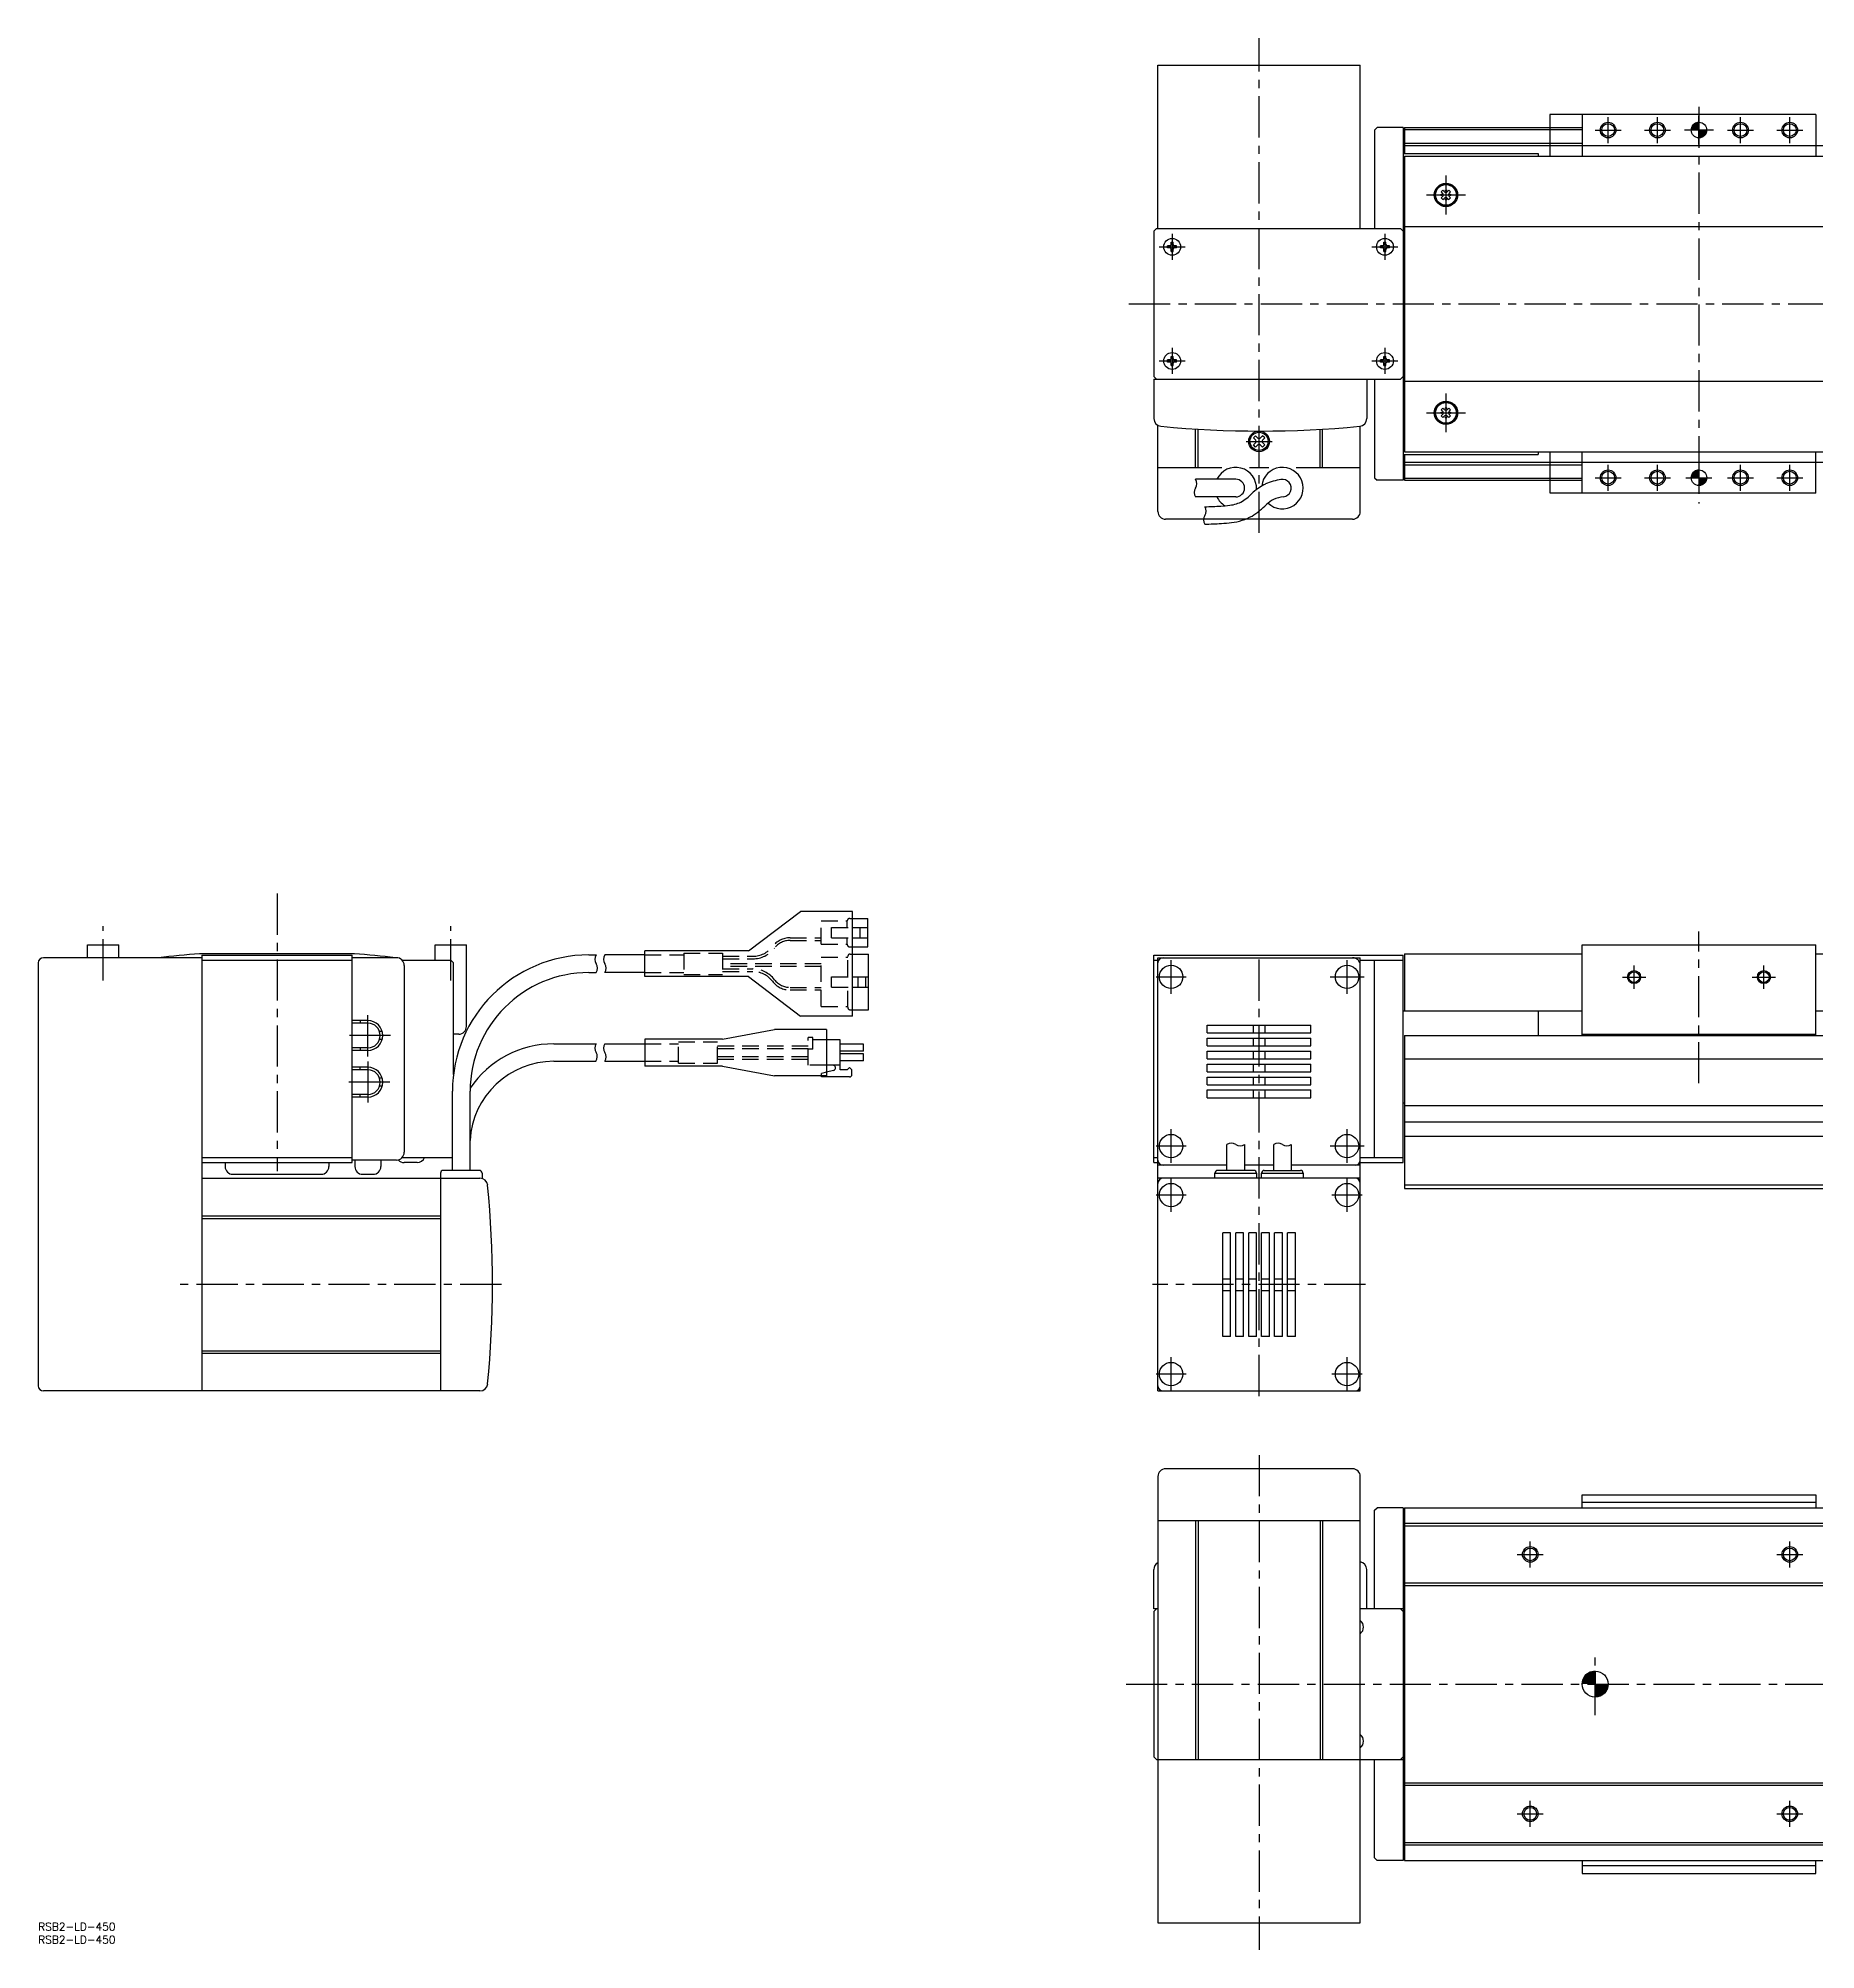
# Model space of a CAD drawing. Extents: x 0 to 1580, y -10 to 726.
# Drawn here: x 0 to 685, y -10 to 726 of the extents above; entities that cross this region are included whole.
import ezdxf

# ---------------------------------------------------------------- set-up
doc = ezdxf.new("R2010")
doc.units = 0
doc.header["$LTSCALE"] = 0.5
for name, pattern in [('CENTER', [50.8, 31.75, -6.35, 6.35, -6.35]), ('DASHED', [19.05, 12.7, -6.35]), ('PHANTOM', [63.5, 31.75, -6.35, 6.35, -6.35, 6.35, -6.35])]:
    doc.linetypes.add(name, pattern=pattern)
for name, color, linetype in [('MSM_CENTER', 1, 'CENTER'), ('MSM_CONTINUOUS', 7, 'CONTINUOUS'), ('MSM_DASHED', 4, 'DASHED'), ('MSM_IMAGINARY', 6, 'PHANTOM'), ('MSM_NARROW', 5, 'CONTINUOUS'), ('MSM_PART_NUMBER', 7, 'CONTINUOUS')]:
    doc.layers.add(name, color=color, linetype=linetype)
doc.styles.get("Standard").update_dxf_attribs({"font": 'txt.shx', "height": 3, "bigfont": 'bigfont.shx'})

# ---------------------------------------------------------------- blocks, each defined once
blk = doc.blocks.new('*U1')
at = {"layer": 'MSM_PART_NUMBER'}
blk.add_text('RSB2-LD-450', height=3, dxfattribs=at).set_placement((0, -3))
blk = doc.blocks.new('*U2')
at = {"layer": 'MSM_PART_NUMBER'}
blk.add_text('RSB2-LD-450', height=3, dxfattribs=at).set_placement((0, -8))
blk = doc.blocks.new('*U5')
at = {"layer": 'MSM_CONTINUOUS', "linetype": 'CONTINUOUS'}
for p, q in [((597.97, 96.62), (596.35, 95.54)), ((599.89, 97), (597.97, 96.62)), ((599.89, 96.62), (599.89, 97)), ((599.89, 96.62), (599.89, 95.54)), ((595.27, 93.91), (594.89, 92)), ((596.35, 95.54), (595.27, 93.91)), ((599.89, 95.54), (599.89, 93.91)), ((599.89, 93.91), (599.89, 92)), ((599.89, 92), (599.89, 90.09)), ((599.89, 90.09), (599.89, 88.46)), ((599.89, 88.46), (599.89, 87.38)), ((603.42, 88.46), (601.8, 87.38)), ((604.51, 90.09), (603.42, 88.46)), ((604.89, 92), (604.51, 90.09)), ((601.8, 87.38), (599.89, 87)), ((599.89, 87), (599.89, 87.38))]:
    blk.add_line(p, q, dxfattribs=at)
for points in [[(597.97, 96.62), (596.35, 95.54), (599.89, 95.54)], [(599.89, 97), (597.97, 96.62), (599.89, 96.62)], [(595.27, 93.91), (594.89, 92), (599.89, 92)], [(596.35, 95.54), (595.27, 93.91), (599.89, 93.91)], [(599.89, 92), (599.89, 90.09), (604.51, 90.09)], [(599.89, 90.09), (599.89, 88.46), (603.42, 88.46)], [(599.89, 88.46), (599.89, 87.38), (601.8, 87.38)]]:
    blk.add_solid(points, dxfattribs=at)
at = {"layer": 'MSM_CONTINUOUS', "linetype": 'CONTINUOUS', "extrusion": (0, 0, -1)}
for points in [[(-597.97, 96.62), (-599.89, 96.62), (-599.89, 95.54)], [(-595.27, 93.91), (-599.89, 93.91), (-599.89, 92)], [(-596.35, 95.54), (-599.89, 95.54), (-599.89, 93.91)], [(-599.89, 92), (-604.89, 92), (-604.51, 90.09)], [(-599.89, 90.09), (-604.51, 90.09), (-603.42, 88.46)], [(-599.89, 88.46), (-603.42, 88.46), (-601.8, 87.38)], [(-599.89, 87.38), (-601.8, 87.38), (-599.89, 87)]]:
    blk.add_solid(points, dxfattribs=at)
blk = doc.blocks.new('*U7')
at = {"layer": 'MSM_CONTINUOUS', "linetype": 'CONTINUOUS'}
for p, q in [((639.89, 560), (638.39, 559.6)), ((639.89, 559.6), (639.89, 560)), ((637.29, 558.5), (636.89, 557)), ((638.39, 559.6), (637.29, 558.5)), ((639.89, 559.6), (639.89, 558.5)), ((639.89, 558.5), (639.89, 557)), ((639.89, 557), (639.89, 555.5)), ((639.89, 555.5), (639.89, 554.4)), ((641.39, 554.4), (639.89, 554)), ((639.89, 554), (639.89, 554.4)), ((642.48, 555.5), (641.39, 554.4)), ((642.89, 557), (642.48, 555.5))]:
    blk.add_line(p, q, dxfattribs=at)
for points in [[(639.89, 560), (638.39, 559.6), (639.89, 559.6)], [(637.29, 558.5), (636.89, 557), (639.89, 557)], [(638.39, 559.6), (637.29, 558.5), (639.89, 558.5)], [(639.89, 557), (639.89, 555.5), (642.48, 555.5)], [(639.89, 555.5), (639.89, 554.4), (641.39, 554.4)]]:
    blk.add_solid(points, dxfattribs=at)
at = {"layer": 'MSM_CONTINUOUS', "linetype": 'CONTINUOUS', "extrusion": (0, 0, -1)}
for points in [[(-637.29, 558.5), (-639.89, 558.5), (-639.89, 557)], [(-638.39, 559.6), (-639.89, 559.6), (-639.89, 558.5)], [(-639.89, 557), (-642.89, 557), (-642.48, 555.5)], [(-639.89, 555.5), (-642.48, 555.5), (-641.39, 554.4)], [(-639.89, 554.4), (-641.39, 554.4), (-639.89, 554)]]:
    blk.add_solid(points, dxfattribs=at)
blk = doc.blocks.new('*U8')
at = {"layer": 'MSM_CONTINUOUS', "linetype": 'CONTINUOUS'}
for p, q in [((638.39, 693.6), (637.29, 692.5)), ((639.89, 694), (638.39, 693.6)), ((639.89, 693.6), (639.89, 694)), ((639.89, 693.6), (639.89, 692.5)), ((637.29, 692.5), (636.89, 691)), ((639.89, 692.5), (639.89, 691)), ((639.89, 691), (639.89, 689.5)), ((639.89, 689.5), (639.89, 688.4)), ((641.39, 688.4), (639.89, 688)), ((639.89, 688), (639.89, 688.4)), ((642.48, 689.5), (641.39, 688.4)), ((642.89, 691), (642.48, 689.5))]:
    blk.add_line(p, q, dxfattribs=at)
for points in [[(638.39, 693.6), (637.29, 692.5), (639.89, 692.5)], [(639.89, 694), (638.39, 693.6), (639.89, 693.6)], [(637.29, 692.5), (636.89, 691), (639.89, 691)], [(639.89, 691), (639.89, 689.5), (642.48, 689.5)], [(639.89, 689.5), (639.89, 688.4), (641.39, 688.4)]]:
    blk.add_solid(points, dxfattribs=at)
at = {"layer": 'MSM_CONTINUOUS', "linetype": 'CONTINUOUS', "extrusion": (0, 0, -1)}
for points in [[(-638.39, 693.6), (-639.89, 693.6), (-639.89, 692.5)], [(-637.29, 692.5), (-639.89, 692.5), (-639.89, 691)], [(-639.89, 691), (-642.89, 691), (-642.48, 689.5)], [(-639.89, 689.5), (-642.48, 689.5), (-641.39, 688.4)], [(-639.89, 688.4), (-641.39, 688.4), (-639.89, 688)]]:
    blk.add_solid(points, dxfattribs=at)

msp = doc.modelspace()

# ---------------------------------------------------------------- linework, layer by layer
at = {"layer": 'MSM_CENTER'}
for p, q in [((470.39, 535.73), (470.39, 726.4)), ((639.89, 699.99), (639.89, 547.01)), ((604.89, 686), (604.89, 696)), ((623.89, 686), (623.89, 696)), ((639.89, 685.46), (639.89, 696.54)), ((655.89, 686), (655.89, 696)), ((674.89, 686), (674.89, 696)), ((599.89, 691), (609.89, 691)), ((618.89, 691), (628.89, 691)), ((645.43, 691), (634.35, 691)), ((650.89, 691), (660.89, 691)), ((669.89, 691), (679.89, 691)), ((542.39, 673.5), (542.39, 658.5)), ((534.89, 666), (549.89, 666)), ((436.89, 651), (436.89, 641)), ((518.89, 651), (518.89, 641)), ((431.89, 646), (441.89, 646)), ((513.89, 646), (523.89, 646)), ((420.27, 624), (1226.08, 624)), ((436.89, 607), (436.89, 597)), ((518.89, 607), (518.89, 597)), ((431.89, 602), (441.89, 602)), ((513.89, 602), (523.89, 602)), ((542.39, 589.5), (542.39, 574.5)), ((534.89, 582), (549.89, 582)), ((465.39, 571), (475.39, 571)), ((604.89, 552), (604.89, 562)), ((623.89, 552), (623.89, 562)), ((655.89, 552), (655.89, 562)), ((674.89, 552), (674.89, 562)), ((599.89, 557), (609.89, 557)), ((618.89, 557), (628.89, 557)), ((634.89, 557), (644.89, 557)), ((650.89, 557), (660.89, 557)), ((669.89, 557), (679.89, 557)), ((92, 396.71), (92, 289.69)), ((25, 363.24), (25, 384.12)), ((159, 363.24), (159, 384.12)), ((639.89, 323.62), (639.89, 382.04)), ((436.49, 358.1), (436.49, 371.1)), ((470.39, 203), (470.39, 374)), ((504.29, 358.1), (504.29, 371.1)), ((614.89, 360), (614.89, 369)), ((664.89, 360), (664.89, 369)), ((430.69, 364.6), (442.29, 364.6)), ((497.74, 364.6), (510.84, 364.6)), ((610.39, 364.5), (619.39, 364.5)), ((660.39, 364.5), (669.39, 364.5)), ((127, 333.96), (127, 350.04)), ((135.75, 342), (118.92, 342)), ((127, 332.04), (127, 315.96)), ((135.5, 324), (118.67, 324)), ((436.49, 292.9), (436.49, 305.9)), ((504.29, 292.9), (504.29, 305.9)), ((442.29, 299.4), (430.69, 299.4)), ((510.84, 299.4), (497.74, 299.4)), ((442.29, 280.5), (430.69, 280.5)), ((436.49, 274), (436.49, 287)), ((510.09, 280.5), (498.49, 280.5)), ((504.29, 274), (504.29, 287)), ((178.47, 246), (54.43, 246)), ((511.39, 246), (429.39, 246)), ((436.49, 205), (436.49, 218)), ((504.29, 205), (504.29, 218)), ((442.29, 211.5), (430.69, 211.5)), ((510.09, 211.5), (498.49, 211.5)), ((470.39, 180.27), (470.39, -10.4)), ((569.89, 142), (579.89, 142)), ((574.89, 137), (574.89, 147)), ((669.89, 142), (679.89, 142)), ((674.89, 137), (674.89, 147)), ((599.89, 80.06), (599.89, 103.94)), ((419.13, 92), (1228.57, 92)), ((574.89, 37), (574.89, 47)), ((674.89, 37), (674.89, 47)), ((569.89, 42), (579.89, 42)), ((669.89, 42), (679.89, 42))]:
    msp.add_line(p, q, dxfattribs=at)
at = {"layer": 'MSM_CONTINUOUS'}
for p, q in [((431.39, 653), (431.39, 716)), ((431.39, 716), (509.39, 716)), ((509.39, 653), (509.39, 716)), ((684.89, 697), (594.89, 697)), ((594.89, 697), (594.89, 681)), ((684.89, 697), (684.89, 681)), ((515.89, 692), (514.89, 691)), ((514.89, 691), (514.89, 653)), ((525.89, 692), (515.89, 692)), ((525.89, 692), (525.89, 556)), ((526.39, 692), (526.39, 682)), ((526.39, 692), (594.89, 692)), ((526.39, 691.21), (594.89, 691.21)), ((526.39, 686), (594.89, 686)), ((525.89, 682), (577.89, 682)), ((526.39, 685), (1215.89, 685)), ((526.39, 681), (1215.89, 681)), ((526.39, 681), (526.39, 567)), ((577.89, 682), (577.89, 681)), ((541.23, 667.81), (540.58, 667.16)), ((540.58, 667.16), (541.07, 666.66)), ((541.07, 665.34), (540.58, 664.84)), ((540.58, 664.84), (541.23, 664.19)), ((541.72, 667.32), (541.23, 667.81)), ((541.23, 664.19), (541.72, 664.68)), ((543.55, 667.81), (543.05, 667.32)), ((543.05, 664.68), (543.55, 664.19)), ((544.2, 667.16), (543.55, 667.81)), ((543.55, 664.19), (544.2, 664.84)), ((543.7, 666.66), (544.2, 667.16)), ((544.2, 664.84), (543.7, 665.34)), ((429.89, 652), (430.89, 653)), ((429.89, 652), (429.89, 596)), ((430.89, 653), (524.89, 653)), ((524.89, 653), (525.89, 652)), ((525.89, 653.8), (1215.89, 653.8)), ((435.14, 645.6), (435.14, 646.4)), ((435.99, 646.4), (435.14, 646.4)), ((435.99, 645.6), (435.14, 645.6)), ((436.49, 647.75), (437.29, 647.75)), ((436.49, 646.9), (436.49, 647.75)), ((436.49, 644.25), (436.49, 645.1)), ((436.49, 644.25), (437.29, 644.25)), ((437.29, 646.9), (437.29, 647.75)), ((437.29, 644.25), (437.29, 645.1)), ((438.64, 646.4), (437.79, 646.4)), ((438.64, 645.6), (437.79, 645.6)), ((438.64, 645.6), (438.64, 646.4)), ((517.14, 645.6), (517.14, 646.4)), ((517.99, 646.4), (517.14, 646.4)), ((517.99, 645.6), (517.14, 645.6)), ((518.49, 647.75), (519.29, 647.75)), ((518.49, 646.9), (518.49, 647.75)), ((518.49, 644.25), (518.49, 645.1)), ((518.49, 644.25), (519.29, 644.25)), ((519.29, 646.9), (519.29, 647.75)), ((519.29, 644.25), (519.29, 645.1)), ((520.64, 646.4), (519.79, 646.4)), ((520.64, 645.6), (519.79, 645.6)), ((520.64, 645.6), (520.64, 646.4)), ((435.14, 601.6), (435.14, 602.4)), ((435.99, 602.4), (435.14, 602.4)), ((435.99, 601.6), (435.14, 601.6)), ((436.49, 603.75), (437.29, 603.75)), ((436.49, 602.9), (436.49, 603.75)), ((436.49, 600.25), (436.49, 601.1)), ((436.49, 600.25), (437.29, 600.25)), ((437.29, 602.9), (437.29, 603.75)), ((437.29, 600.25), (437.29, 601.1)), ((438.64, 602.4), (437.79, 602.4)), ((438.64, 601.6), (437.79, 601.6)), ((438.64, 601.6), (438.64, 602.4)), ((517.14, 601.6), (517.14, 602.4)), ((517.99, 602.4), (517.14, 602.4)), ((517.99, 601.6), (517.14, 601.6)), ((518.49, 603.75), (519.29, 603.75)), ((518.49, 602.9), (518.49, 603.75)), ((518.49, 600.25), (518.49, 601.1)), ((518.49, 600.25), (519.29, 600.25)), ((519.29, 602.9), (519.29, 603.75)), ((519.29, 600.25), (519.29, 601.1)), ((520.64, 602.4), (519.79, 602.4)), ((520.64, 601.6), (519.79, 601.6)), ((520.64, 601.6), (520.64, 602.4)), ((429.89, 596), (430.89, 595)), ((429.89, 595), (429.89, 579.82)), ((429.89, 595), (524.89, 595)), ((511.89, 595), (511.89, 579.82)), ((514.89, 595), (514.89, 557)), ((524.89, 595), (525.89, 596)), ((525.89, 594.2), (1215.89, 594.2)), ((541.23, 583.81), (540.58, 583.16)), ((540.58, 583.16), (541.07, 582.66)), ((541.72, 583.32), (541.23, 583.81)), ((543.55, 583.81), (543.05, 583.32)), ((544.2, 583.16), (543.55, 583.81)), ((543.7, 582.66), (544.2, 583.16)), ((431.39, 544), (431.39, 577.22)), ((445.89, 561), (445.89, 575.78)), ((446.89, 561), (446.89, 575.72)), ((493.89, 561), (493.89, 575.66)), ((494.89, 561), (494.89, 575.72)), ((509.39, 544), (509.39, 576.86)), ((541.07, 581.34), (540.58, 580.84)), ((540.58, 580.84), (541.23, 580.19)), ((541.23, 580.19), (541.72, 580.68)), ((543.05, 580.68), (543.55, 580.19)), ((543.55, 580.19), (544.2, 580.84)), ((544.2, 580.84), (543.7, 581.34)), ((468.19, 572.33), (469.06, 573.19)), ((469.1, 571.42), (468.19, 572.33)), ((469.1, 570.58), (468.19, 569.67)), ((469.06, 568.81), (468.19, 569.67)), ((469.97, 572.28), (469.06, 573.19)), ((469.97, 569.72), (469.06, 568.81)), ((471.72, 573.19), (470.81, 572.28)), ((471.72, 568.81), (470.81, 569.72)), ((472.58, 572.33), (471.67, 571.42)), ((472.58, 569.67), (471.67, 570.58)), ((472.58, 572.33), (471.72, 573.19)), ((471.72, 568.81), (472.58, 569.67)), ((431.39, 561), (456.09, 561)), ((466.68, 561), (474.09, 561)), ((484.68, 561), (509.39, 561)), ((525.89, 566), (577.89, 566)), ((526.39, 567), (1215.89, 567)), ((526.39, 566), (526.39, 556)), ((526.39, 563), (1215.89, 563)), ((526.39, 562), (594.89, 562)), ((577.89, 567), (577.89, 566)), ((594.89, 551), (594.89, 567)), ((684.89, 551), (684.89, 567)), ((461.39, 556.4), (445.89, 556.4)), ((514.89, 557), (515.89, 556)), ((525.89, 556), (515.89, 556)), ((526.39, 556.79), (594.89, 556.79)), ((526.39, 556), (594.89, 556)), ((461.39, 549.6), (445.89, 549.6)), ((684.89, 551), (594.89, 551)), ((506.39, 541), (434.39, 541)), ((273.69, 374.6), (293.69, 389.85)), ((313.69, 389.85), (293.69, 389.85)), ((313.69, 349.45), (313.69, 389.85)), ((313.69, 387.15), (319.69, 387.15)), ((313.69, 383.65), (319.69, 383.65)), ((316.69, 379.65), (316.69, 383.65)), ((319.69, 376.15), (319.69, 387.15)), ((19, 377), (31, 377)), ((19, 372), (19, 377)), ((31, 372), (31, 377)), ((153, 377), (165, 377)), ((153, 371), (153, 377)), ((165, 345.5), (165, 377)), ((313.69, 379.65), (319.69, 379.65)), ((313.69, 376.15), (319.69, 376.15)), ((594.89, 342), (594.89, 377)), ((594.89, 377), (684.89, 377)), ((684.89, 342), (684.89, 377)), ((0, 370), (0, 207)), ((63, 372), (2, 372)), ((121.81, 373.5), (62.19, 373.5)), ((63, 373), (121, 373)), ((63, 373), (63, 205)), ((63, 371), (121, 371)), ((121, 293), (121, 373)), ((138, 372), (121, 372)), ((140.24, 371), (159, 371)), ((141, 369), (141, 297)), ((160, 370), (159, 371)), ((160, 326.97), (160, 370)), ((212.15, 373.05), (215, 373.05)), ((233.69, 373.05), (218.32, 373.05)), ((273.69, 374.6), (233.69, 374.6)), ((233.69, 364.7), (233.69, 374.6)), ((313.69, 373.4), (319.89, 373.4)), ((319.89, 351.9), (319.89, 373.4)), ((429.89, 373), (525.89, 373)), ((429.89, 293), (429.89, 373)), ((429.89, 371), (431.39, 371)), ((431.39, 205), (431.39, 372)), ((431.39, 372), (509.39, 372)), ((509.39, 205), (509.39, 372)), ((509.39, 371), (525.89, 371)), ((514.89, 295), (514.89, 371)), ((525.89, 293), (525.89, 373)), ((526.39, 373.5), (526.39, 351.5)), ((526.39, 373.5), (594.89, 373.5)), ((684.89, 373.5), (1215.89, 373.5)), ((212.15, 366.25), (215, 366.25)), ((233.69, 366.25), (218.32, 366.25)), ((273.69, 364.7), (233.69, 364.7)), ((273.69, 364.7), (293.69, 349.45)), ((313.69, 364.65), (319.89, 364.65)), ((315.89, 360.65), (315.89, 364.65)), ((318.89, 360.65), (318.89, 364.65)), ((313.69, 360.65), (319.89, 360.65)), ((127, 347.75), (121, 347.75)), ((127, 346.75), (121, 346.75)), ((124, 347.75), (124, 346.75)), ((313.69, 349.45), (293.69, 349.45)), ((313.69, 351.9), (319.89, 351.9)), ((525.89, 351.5), (594.89, 351.5)), ((577.89, 351.5), (577.89, 342)), ((684.89, 351.5), (1215.89, 351.5)), ((132.55, 343.5), (131.51, 343.5)), ((132.55, 340.5), (131.51, 340.5)), ((162, 342.5), (160, 342.5)), ((233.69, 340.62), (233.69, 330.22)), ((263.69, 340.62), (233.69, 340.62)), ((263.69, 340.62), (283.69, 344.37)), ((303.69, 344.37), (283.69, 344.37)), ((303.69, 344.37), (303.69, 326.47)), ((309.02, 340.28), (303.69, 340.28)), ((309.02, 328.76), (309.02, 340.28)), ((450.39, 346), (490.39, 346)), ((450.39, 343), (450.39, 346)), ((450.39, 343), (490.39, 343)), ((450.39, 341), (490.39, 341)), ((450.39, 338), (450.39, 341)), ((468.14, 346), (468.14, 343)), ((468.14, 341), (468.14, 338)), ((472.64, 346), (472.64, 343)), ((472.64, 341), (472.64, 338)), ((490.39, 343), (490.39, 346)), ((490.39, 338), (490.39, 341)), ((526.39, 342), (1215.89, 342)), ((526.39, 342), (526.39, 283)), ((594.89, 342.5), (684.89, 342.5)), ((127, 337.25), (121, 337.25)), ((127, 336.25), (121, 336.25)), ((124, 337.25), (124, 336.25)), ((198.63, 338.77), (214.94, 338.77)), ((198.63, 332.07), (215, 332.07)), ((218.25, 338.77), (233.69, 338.77)), ((218.32, 332.07), (233.69, 332.07)), ((318.02, 338.66), (309.02, 338.66)), ((318.02, 335.96), (309.02, 335.96)), ((318.02, 334.88), (309.02, 334.88)), ((318.02, 332.18), (309.02, 332.18)), ((318.02, 335.96), (318.02, 338.66)), ((318.02, 332.18), (318.02, 334.88)), ((450.39, 338), (490.39, 338)), ((450.39, 336), (490.39, 336)), ((450.39, 333), (450.39, 336)), ((450.39, 333), (490.39, 333)), ((468.14, 336), (468.14, 333)), ((472.64, 336), (472.64, 333)), ((490.39, 333), (490.39, 336)), ((526.39, 333), (1215.89, 333)), ((127, 329.75), (121, 329.75)), ((127, 328.75), (121, 328.75)), ((124, 328.75), (124, 329.75)), ((132.55, 325.5), (131.51, 325.5)), ((263.69, 330.22), (233.69, 330.22)), ((263.69, 330.22), (283.69, 326.47)), ((303.69, 326.47), (283.69, 326.47)), ((301.82, 326.06), (301.82, 326.47)), ((312.62, 326.06), (301.82, 326.06)), ((309.02, 330.56), (303.69, 330.56)), ((306.45, 328.57), (303.69, 327.86)), ((311.72, 328.76), (309.02, 328.76)), ((312.62, 329.66), (311.72, 328.76)), ((312.62, 329.66), (313.52, 328.76)), ((313.52, 326.96), (313.52, 328.76)), ((450.39, 331), (490.39, 331)), ((450.39, 328), (450.39, 331)), ((450.39, 328), (490.39, 328)), ((450.39, 326), (490.39, 326)), ((450.39, 323), (450.39, 326)), ((468.14, 331), (468.14, 328)), ((468.14, 326), (468.14, 323)), ((472.64, 331), (472.64, 328)), ((472.64, 326), (472.64, 323)), ((490.39, 328), (490.39, 331)), ((490.39, 323), (490.39, 326)), ((127, 319.25), (121, 319.25)), ((127, 318.25), (121, 318.25)), ((124, 318.25), (124, 319.25)), ((132.55, 322.5), (131.51, 322.5)), ((159.6, 290), (159.6, 320.5)), ((166.4, 290), (166.4, 320.5)), ((450.39, 323), (490.39, 323)), ((450.39, 321), (490.39, 321)), ((450.39, 318), (450.39, 321)), ((450.39, 318), (490.39, 318)), ((468.14, 321), (468.14, 318)), ((472.64, 321), (472.64, 318)), ((490.39, 318), (490.39, 321)), ((525.89, 316), (526.39, 316)), ((526.39, 315), (1215.89, 315)), ((526.39, 308.75), (1215.89, 308.75)), ((526.39, 303.25), (1215.89, 303.25)), ((63, 295), (121, 295)), ((140.24, 295), (159.6, 295)), ((429.89, 295), (431.39, 295)), ((457.99, 290), (457.99, 300)), ((464.79, 300), (464.79, 290)), ((476.04, 290), (476.04, 300.03)), ((482.74, 299.97), (482.74, 290)), ((509.39, 295), (525.89, 295)), ((63, 293), (121, 293)), ((72, 293), (72, 291.5)), ((75, 288.5), (109, 288.5)), ((112, 293), (112, 291.5)), ((138, 294), (121, 294)), ((122, 294), (122, 291.5)), ((125, 288.5), (129, 288.5)), ((132, 294), (132, 291.5)), ((146, 293), (141, 293)), ((155, 289), (155, 205)), ((170, 290), (156, 290)), ((171, 289), (171, 286.88)), ((429.89, 293), (431.39, 293)), ((457.99, 292), (431.39, 292)), ((453.39, 287), (453.39, 289)), ((453.39, 289), (469.39, 289)), ((468.39, 290), (454.39, 290)), ((476.04, 292), (464.79, 292)), ((469.39, 289), (469.39, 287)), ((471.39, 287), (471.39, 289)), ((471.39, 289), (487.39, 289)), ((472.39, 290), (486.39, 290)), ((509.39, 292), (482.74, 292)), ((487.39, 289), (487.39, 287)), ((509.39, 293), (525.89, 293)), ((63, 287), (170.18, 287)), ((509.39, 287), (431.39, 287)), ((526.39, 284.5), (1215.89, 284.5)), ((526.39, 283), (1215.89, 283)), ((63, 272.5), (155, 272.5)), ((63, 271.5), (155, 271.5)), ((456.39, 226), (456.39, 266)), ((459.39, 266), (456.39, 266)), ((459.39, 226), (459.39, 266)), ((461.39, 226), (461.39, 266)), ((464.39, 266), (461.39, 266)), ((464.39, 226), (464.39, 266)), ((466.39, 226), (466.39, 266)), ((469.39, 266), (466.39, 266)), ((469.39, 226), (469.39, 266)), ((471.39, 226), (471.39, 266)), ((474.39, 266), (471.39, 266)), ((474.39, 226), (474.39, 266)), ((476.39, 226), (476.39, 266)), ((479.39, 266), (476.39, 266)), ((479.39, 226), (479.39, 266)), ((481.39, 226), (481.39, 266)), ((484.39, 266), (481.39, 266)), ((484.39, 226), (484.39, 266)), ((456.39, 248.25), (459.39, 248.25)), ((456.39, 243.75), (459.39, 243.75)), ((461.39, 248.25), (464.39, 248.25)), ((461.39, 243.75), (464.39, 243.75)), ((466.39, 248.25), (469.39, 248.25)), ((466.39, 243.75), (469.39, 243.75)), ((471.39, 248.25), (474.39, 248.25)), ((471.39, 243.75), (474.39, 243.75)), ((476.39, 248.25), (479.39, 248.25)), ((476.39, 243.75), (479.39, 243.75)), ((481.39, 248.25), (484.39, 248.25)), ((481.39, 243.75), (484.39, 243.75)), ((459.39, 226), (456.39, 226)), ((464.39, 226), (461.39, 226)), ((469.39, 226), (466.39, 226)), ((474.39, 226), (471.39, 226)), ((479.39, 226), (476.39, 226)), ((484.39, 226), (481.39, 226)), ((63, 220.5), (155, 220.5)), ((63, 219.5), (155, 219.5)), ((63, 205), (2, 205)), ((170.18, 205), (63, 205)), ((431.39, 205), (509.39, 205)), ((431.39, 172), (431.39, 0)), ((506.39, 175), (434.39, 175)), ((509.39, 0), (509.39, 172)), ((594.89, 160), (594.89, 165)), ((594.89, 165), (684.89, 165)), ((684.89, 165), (684.89, 160)), ((431.39, 155), (509.39, 155)), ((445.89, 155), (445.89, 63)), ((446.89, 155), (446.89, 63)), ((493.89, 155), (493.89, 63)), ((494.89, 155), (494.89, 63)), ((514.89, 159), (515.89, 160)), ((514.89, 121), (514.89, 159)), ((525.89, 160), (515.89, 160)), ((525.89, 160), (525.89, 24)), ((526.39, 160), (526.39, 24)), ((526.39, 160), (1217.89, 160)), ((684.89, 162), (594.89, 162)), ((525.89, 150), (526.39, 150)), ((526.39, 154), (1215.89, 154)), ((526.39, 153), (1215.89, 153)), ((429.89, 121), (429.89, 136.18)), ((511.89, 121), (511.89, 136.18)), ((526.39, 131), (1215.89, 131)), ((526.39, 130), (1215.89, 130)), ((431.39, 121), (429.89, 121)), ((430.89, 121), (429.89, 120)), ((429.89, 120), (429.89, 64)), ((525.89, 121), (509.39, 121)), ((524.89, 121), (525.89, 120)), ((429.89, 64), (430.89, 63)), ((430.89, 63), (525.89, 63)), ((514.89, 25), (514.89, 63)), ((524.89, 63), (525.89, 64)), ((526.39, 54), (1215.89, 54)), ((526.39, 53), (1215.89, 53)), ((525.89, 34), (526.39, 34)), ((526.39, 31), (1215.89, 31)), ((526.39, 30), (1215.89, 30)), ((515.89, 24), (514.89, 25)), ((525.89, 24), (515.89, 24)), ((526.39, 24), (1217.89, 24)), ((594.89, 24), (594.89, 19)), ((684.89, 19), (684.89, 24)), ((684.89, 22), (594.89, 22)), ((594.89, 19), (684.89, 19)), ((431.39, 0), (509.39, 0))]:
    msp.add_line(p, q, dxfattribs=at)
for centre, radius in [((604.89, 691), 2.46), ((623.89, 691), 2.46), ((639.89, 691), 3), ((655.89, 691), 2.46), ((674.89, 691), 2.46), ((542.39, 666), 4.5), ((542.39, 666), 4.15), ((542.39, 666), 4), ((540.64, 666), 0.25), ((542.39, 667.75), 0.25), ((542.39, 664.25), 0.25), ((544.14, 666), 0.25), ((436.89, 646), 3.25), ((518.89, 646), 3.25), ((436.89, 602), 3.25), ((518.89, 602), 3.25), ((542.39, 582), 4.5), ((542.39, 582), 4.15), ((542.39, 582), 4), ((540.64, 582), 0.25), ((542.39, 583.75), 0.25), ((544.14, 582), 0.25), ((470.39, 571), 4), ((542.39, 580.25), 0.25), ((470.39, 571), 3.5), ((639.89, 557), 3), ((604.89, 557), 2.46), ((623.89, 557), 2.46), ((655.89, 557), 2.46), ((674.89, 557), 2.46), ((436.49, 364.6), 4.5), ((504.29, 364.6), 4.5), ((614.89, 364.5), 2.07), ((664.89, 364.5), 2.07), ((436.49, 299.4), 4.5), ((504.29, 299.4), 4.5), ((436.49, 280.5), 4.5), ((504.29, 280.5), 4.5), ((436.49, 211.5), 4.5), ((504.29, 211.5), 4.5), ((574.89, 142), 2.46), ((674.89, 142), 2.46), ((599.89, 92), 5), ((574.89, 42), 2.46), ((674.89, 42), 2.46)]:
    msp.add_circle(centre, radius, dxfattribs=at)
for centre, radius, start, end in [((540.41, 666), 0.94, 315.00159, 44.99936), ((542.39, 667.98), 0.94, 224.99992, 315.00077), ((542.39, 664.02), 0.94, 44.9995, 135.00188), ((544.37, 666), 0.94, 134.99794, 225.00309), ((435.99, 646.9), 0.5, 270, 0), ((435.99, 645.1), 0.5, 0, 90), ((437.79, 646.9), 0.5, 180, 270), ((437.79, 645.1), 0.5, 90, 180), ((517.99, 646.9), 0.5, 270, 0), ((517.99, 645.1), 0.5, 0, 90), ((519.79, 646.9), 0.5, 180, 270), ((519.79, 645.1), 0.5, 90, 180), ((435.99, 602.9), 0.5, 270, 0), ((435.99, 601.1), 0.5, 0, 90), ((437.79, 602.9), 0.5, 180, 270), ((437.79, 601.1), 0.5, 90, 180), ((517.99, 602.9), 0.5, 270, 0), ((517.99, 601.1), 0.5, 0, 90), ((519.79, 602.9), 0.5, 180, 270), ((519.79, 601.1), 0.5, 90, 180), ((540.41, 582), 0.94, 315.00159, 44.99936), ((542.39, 583.98), 0.94, 224.99992, 315.00077), ((544.37, 582), 0.94, 134.99794, 225.00309), ((432.89, 579.82), 3, 180, 264.54325), ((470.89, 975), 400, 264.50709, 275.49264), ((508.89, 579.82), 3, 275.49264, 0), ((542.39, 580.02), 0.94, 44.9995, 135.00188), ((468.68, 571), 0.593, 315.00455, 45.00352), ((470.39, 572.7), 0.593, 225.00465, 314.99904), ((470.39, 569.3), 0.593, 45.00063, 134.9913), ((472.09, 571), 0.593, 135.00516, 224.99115), ((461.39, 553), 8, 355.9486, 154.84934), ((479.39, 553), 8, 226.22284, 174.24631), ((461.39, 553), 3.4, 270, 90), ((481.6, 536.23), 20.3, 115.38447, 131.67623), ((482.12, 533.98), 22.57, 98.35697, 114.10941), ((479.39, 553), 3.35, 277.26161, 99.45256), ((448.18, 649.68), 103.87, 270.69255, 274.10635), ((461.39, 553), 8, 205.15066, 238.33582), ((453.03, 594.21), 48.2, 273.08034, 277.29486), ((457.8, 559.12), 12.79, 276.03524, 298.95963), ((447.77, 571.29), 28.45, 304.78191, 315.61811), ((450.36, 569.29), 32.14, 302.61261, 315.36659), ((481.53, 537.37), 12.5, 116.3883, 131.61327), ((481.95, 535.21), 14.62, 98.40078, 114.09469), ((434.39, 544), 3, 180, 270), ((448.06, 648.98), 109.88, 270.74543, 274.06923), ((452.94, 594.13), 54.83, 273.0541, 277.18977), ((457.62, 560.41), 20.79, 276.03524, 298.95963), ((506.39, 544), 3, 270, 0), ((2, 370), 2, 90, 180), ((92, -25.39), 400, 94.27332, 96.55138), ((92, -25.39), 400, 83.44862, 85.72668), ((138, 369), 3, 0, 90), ((212.15, 320.5), 52.55, 90, 180), ((433.39, 370), 2, 90, 180), ((506.39, 369), 3, 0, 90), ((212.15, 320.5), 45.75, 90, 180), ((127, 342), 5.75, 270, 90), ((127, 342), 4.75, 270, 90), ((162, 345.5), 3, 270, 0), ((198.63, 299.79), 32.28, 90, 176.81057), ((198.63, 299.79), 38.98, 90, 145.73072), ((127, 324), 5.75, 270, 90), ((127, 324), 4.75, 270, 90), ((306.2, 329.55), 1.01, 284.38142, 90), ((312.62, 326.96), 0.9, 269.99998, 359.99996), ((138, 297), 3, 270, 0), ((146, 296), 3, 270, 340.52878), ((75, 291.5), 3, 180, 270), ((109, 291.5), 3, 270, 0), ((125, 291.5), 3, 180, 270), ((129, 291.5), 3, 270, 0), ((141, 296), 3, 219.75895, 270), ((156, 289), 1, 90, 180), ((170, 289), 1, 0, 90), ((433.39, 294), 2, 180, 270), ((454.39, 289), 1, 90, 180), ((468.39, 289), 1, 0, 90), ((472.39, 289), 1, 90, 180), ((486.39, 289), 1, 0, 90), ((507.39, 294), 2, 270, 0), ((170.18, 284), 3, 5.49264, 90), ((-225, 246), 400, 354.50736, 5.49264), ((433.39, 285), 2, 90, 180), ((507.39, 285), 2, 0, 90), ((2, 207), 2, 180, 270), ((170.18, 208), 3, 270, 354.50736), ((433.39, 207), 2, 180, 270), ((507.39, 207), 2, 270, 0), ((434.39, 172), 3, 90, 180), ((506.39, 172), 3, 0, 90), ((432.89, 136.18), 3, 119.99974, 180), ((508.89, 136.18), 3, 0, 80.4057), ((507.39, 114), 3.25, 307.98001, 52.01999), ((507.39, 70), 3.25, 307.98001, 52.01999)]:
    msp.add_arc(centre, radius, start, end, dxfattribs=at)
at = {"layer": 'MSM_DASHED'}
for p, q in [((301.69, 386.15), (311.69, 386.15)), ((301.69, 377.15), (301.69, 386.15)), ((305.69, 383.65), (313.69, 383.65)), ((305.69, 379.65), (305.69, 383.65)), ((311.69, 383.65), (311.69, 386.15)), ((312.69, 387.15), (313.69, 387.15)), ((289.66, 379.65), (301.69, 379.65)), ((289.66, 378.65), (301.69, 378.65)), ((301.69, 377.15), (311.69, 377.15)), ((305.69, 379.65), (313.69, 379.65)), ((311.69, 377.15), (311.69, 379.65)), ((312.69, 376.15), (313.69, 376.15)), ((233.69, 373.05), (248.69, 373.05)), ((248.69, 373.8), (263.69, 373.8)), ((248.69, 373.8), (248.69, 365.5)), ((263.69, 373.8), (263.69, 365.5)), ((263.69, 372.55), (275.33, 372.55)), ((263.69, 371.55), (275.33, 371.55)), ((301.69, 369.65), (263.69, 369.65)), ((301.69, 368.65), (263.69, 368.65)), ((301.69, 372.15), (311.89, 372.15)), ((301.69, 353.15), (301.69, 372.15)), ((311.89, 364.65), (311.89, 372.4)), ((312.89, 373.4), (313.69, 373.4)), ((233.69, 366.25), (248.69, 366.25)), ((248.69, 365.5), (263.69, 365.5)), ((263.69, 367.65), (275.33, 367.65)), ((263.69, 366.65), (275.33, 366.65)), ((305.69, 364.65), (313.69, 364.65)), ((305.69, 360.65), (305.69, 364.65)), ((289.66, 360.55), (301.69, 360.55)), ((289.66, 359.55), (301.69, 359.55)), ((305.69, 360.65), (313.69, 360.65)), ((311.89, 352.9), (311.89, 360.65)), ((301.69, 353.15), (311.89, 353.15)), ((312.89, 351.9), (313.69, 351.9)), ((246.69, 331.32), (246.69, 339.52)), ((246.69, 339.52), (261.69, 339.52)), ((261.69, 331.32), (261.69, 339.52)), ((296.69, 330.56), (296.69, 341.18)), ((298.49, 341.18), (296.69, 341.18)), ((298.49, 336.68), (298.49, 341.18)), ((303.69, 340.28), (298.49, 340.28)), ((233.69, 338.77), (246.69, 338.77)), ((233.69, 332.07), (246.69, 332.07)), ((296.69, 337.92), (261.69, 337.92)), ((296.69, 336.92), (261.69, 336.92)), ((261.69, 333.92), (296.69, 333.92)), ((261.69, 332.92), (296.69, 332.92)), ((298.49, 336.68), (296.69, 336.68)), ((246.69, 331.32), (261.69, 331.32)), ((303.69, 330.56), (296.69, 330.56)), ((303.69, 327.86), (301.82, 327.38)), ((301.82, 326.47), (301.82, 327.38))]:
    msp.add_line(p, q, dxfattribs=at)
for centre, radius, start, end in [((312.69, 386.15), 1, 90.00173, 180.00173), ((275.33, 382.05), 9.5, 270.00173, 322.7329), ((289.66, 371.15), 8.5, 90.00173, 142.7329), ((289.66, 371.15), 7.5, 90.00173, 142.7329), ((312.69, 377.15), 1, 180.00172, 270.00173), ((275.33, 382.05), 10.5, 270.00173, 322.7329), ((312.89, 372.4), 1, 90.00173, 180.00173), ((275.33, 357.15), 10.5, 37.27056, 90.00173), ((275.33, 357.15), 9.5, 37.27056, 90.00173), ((289.66, 368.05), 8.5, 217.27056, 270.00173), ((289.66, 368.05), 7.5, 217.27056, 270.00173), ((312.89, 352.9), 1, 180.00173, 270.00173)]:
    msp.add_arc(centre, radius, start, end, dxfattribs=at)
at = {"layer": 'MSM_IMAGINARY'}
for p, q in [((582.39, 697), (582.39, 681)), ((594.89, 697), (582.39, 697)), ((582.39, 567), (582.39, 551)), ((594.89, 551), (582.39, 551))]:
    msp.add_line(p, q, dxfattribs=at)
at = {"layer": 'MSM_NARROW'}
for centre, radius in [((604.89, 691), 3), ((623.89, 691), 3), ((655.89, 691), 3), ((674.89, 691), 3), ((604.89, 557), 3), ((623.89, 557), 3), ((655.89, 557), 3), ((674.89, 557), 3), ((614.89, 364.5), 2.5), ((664.89, 364.5), 2.5), ((574.89, 142), 3), ((674.89, 142), 3), ((574.89, 42), 3), ((674.89, 42), 3)]:
    msp.add_circle(centre, radius, dxfattribs=at)
for centre, start, end in [((448.53, 551.3), 147.22092, 212.77908), ((443.25, 554.7), 327.22092, 32.77908), ((446.83, 544.08), 328.16712, 33.72528), ((452.16, 540.77), 148.16712, 211.8075), ((217.64, 371.35), 147.22092, 212.77908), ((212.36, 367.95), 327.22092, 32.77908), ((220.96, 371.35), 147.22092, 212.77908), ((215.68, 367.95), 327.22092, 32.77908), ((217.61, 337.12), 148.30931, 211.72252), ((212.27, 333.82), 326.16436, 31.72252), ((220.96, 337.17), 149.36586, 212.77908), ((215.68, 333.77), 327.22092, 32.77908), ((459.69, 297.36), 57.22092, 122.77908), ((463.09, 302.64), 237.22092, 302.77908), ((477.69, 297.36), 57.22092, 121.70041), ((481.09, 302.64), 237.22092, 301.70041)]:
    msp.add_arc(centre, 3.14, start, end, dxfattribs=at)

# ---------------------------------------------------------------- block references
at = {"layer": 'MSM_CONTINUOUS', "linetype": 'CONTINUOUS'}
for name in ['*U8', '*U7', '*U5']:
    msp.add_blockref(name, (0, 0), dxfattribs=at)
at = {"layer": 'MSM_CONTINUOUS'}
for name in ['*U1', '*U2']:
    msp.add_blockref(name, (0, 0), dxfattribs=at)

doc.saveas('drawing.dxf')
